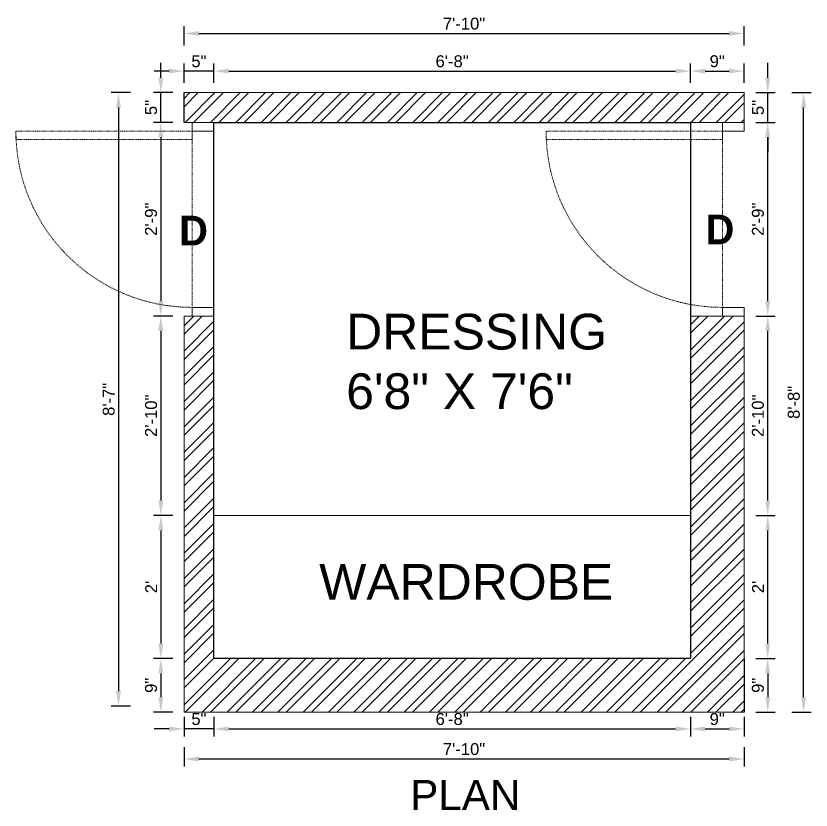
# Model space of a CAD drawing. Header units: inches. Extents: x 213 to 17763, y -4830 to 1802.
# Drawn here: x 3774 to 3907.5, y 1154.8 to 1288.1 of the extents above; entities that cross this region are included whole.
import ezdxf

# ---------------------------------------------------------------- set-up
doc = ezdxf.new("R2010")
doc.units = ezdxf.units.IN
doc.header["$MEASUREMENT"] = 0
for name, pattern in [('ACAD_ISO02W100', [15, 12, -3]), ('AUDIT_D_060311083008-3', [0]), ('DASHED2', [0.375, 0.25, -0.125]), ('HIDDEN', [0.375, 0.25, -0.125])]:
    doc.linetypes.add(name, pattern=pattern)
for name, color, linetype in [('.', 30, 'Continuous'), ('6.text', 6, 'Continuous'), ('A-DOOR', 251, 'AUDIT_D_060311083008-3'), ('A-Door-Frame', 1, 'Continuous'), ('A-Door-Swing', 8, 'HIDDEN'), ('PDF3_Text', 1, 'Continuous')]:
    doc.layers.add(name, color=color, linetype=linetype)
doc.layers.add('ROD', color=7, linetype='Continuous', lineweight=9)
doc.styles.add('Annotative', font='arial.ttf')
doc.styles.add('Arial', font='arial.ttf', dxfattribs={"height": 10})
doc.styles.add('PDF Arial', font='arial.ttf')
doc.styles.get("Standard").update_dxf_attribs({"font": 'arial.ttf'})
doc.dimstyles.new('ISO-25', dxfattribs={"dimtxt": 4.5, "dimasz": 2.5, "dimexe": 1.25, "dimexo": 0.625, "dimtad": 1, "dimdec": 0, "dimlunit": 4, "dimtxsty": 'Standard', "dimcen": 2.5, "dimadec": 0, "dimazin": 0, "dimtfac": 1, "dimtdec": 0, "dimtmove": 0, "dimatfit": 3, "dimfxl": 1, "dimarcsym": 0})

# ---------------------------------------------------------------- blocks, each defined once
blk = doc.blocks.new('*U34')
at = {"layer": 'A-Door-Frame', "lineweight": 5}
for p, q in [((0, -100), (0, 0)), ((900, -100), (900, 0))]:
    blk.add_line(p, q, dxfattribs=at)
for points in [[(0, -100), (40, -100), (40, 0), (0, 0)], [(900, -100), (860, -100), (860, 0), (900, 0)]]:
    blk.add_lwpolyline(points, dxfattribs=at)
at = {"layer": 'A-Door-Swing', "linetype": 'DASHED2', "lineweight": 5}
blk.add_line((47.3, 0), (867.3, 0), dxfattribs=at)
blk.add_lwpolyline([(40, 0), (40, 820), (80, 820), (80, 0)], close=True, dxfattribs=at)
blk.add_arc((40, 0), 820, 360, 90, dxfattribs=at)
blk = doc.blocks.new('*D504')
at = {"color": 0, "linetype": 'ACAD_ISO02W100', "lineweight": -2, "transparency": 16777216}
for p, q in [((3802.23, 1283.16), (3802.23, 1286.41)), ((3896.23, 1283.16), (3896.23, 1286.41))]:
    blk.add_line(p, q, dxfattribs=at)
at = {"color": 0, "linetype": 'AUDIT_D_060311083008-3', "lineweight": -2, "transparency": 16777216}
blk.add_line((3804.73, 1285.16), (3893.73, 1285.16), dxfattribs=at)
at = {"color": 0, "transparency": 16777216}
for points in [[(3804.73, 1285.57), (3804.73, 1284.74), (3802.23, 1285.16)], [(3893.73, 1285.57), (3893.73, 1284.74), (3896.23, 1285.16)]]:
    blk.add_solid(points, dxfattribs=at)
at = {"layer": 'Defpoints', "color": 0, "transparency": 16777216}
for p in [(3896.23, 1285.16), (3896.23, 1275.23), (3802.23, 1266.23)]:
    blk.add_point(p, dxfattribs=at)
at = {"color": 0, "lineweight": 5, "transparency": 16777216, "insert": (3849.23, 1286.8), "char_height": 2, "attachment_point": 5}
blk.add_mtext('7\'-10"', dxfattribs=at)
blk = doc.blocks.new('*D505')
at = {"color": 0, "linetype": 'ACAD_ISO02W100', "lineweight": -2, "transparency": 16777216}
for p, q in [((3793.23, 1275.23), (3789.98, 1275.23)), ((3793.23, 1172.25), (3789.98, 1172.25))]:
    blk.add_line(p, q, dxfattribs=at)
at = {"color": 0, "linetype": 'AUDIT_D_060311083008-3', "lineweight": -2, "transparency": 16777216}
blk.add_line((3791.23, 1272.73), (3791.23, 1174.75), dxfattribs=at)
at = {"color": 0, "transparency": 16777216}
for points in [[(3790.82, 1272.73), (3791.65, 1272.73), (3791.23, 1275.23)], [(3790.82, 1174.75), (3791.65, 1174.75), (3791.23, 1172.25)]]:
    blk.add_solid(points, dxfattribs=at)
at = {"layer": 'Defpoints', "color": 0, "transparency": 16777216}
for p in [(3802.23, 1275.23), (3791.23, 1172.25), (3802.23, 1172.25)]:
    blk.add_point(p, dxfattribs=at)
at = {"color": 0, "lineweight": 5, "transparency": 16777216, "insert": (3789.59, 1223.74), "char_height": 2, "attachment_point": 5, "rotation": 90}
blk.add_mtext('8\'-7"', dxfattribs=at)
blk = doc.blocks.new('*D506')
at = {"color": 0, "linetype": 'AUDIT_D_060311083008-3', "lineweight": -2, "transparency": 16777216}
for p, q in [((3798.34, 1277.73), (3798.34, 1280.23)), ((3798.34, 1270.23), (3798.34, 1275.23)), ((3798.34, 1267.73), (3798.34, 1265.23))]:
    blk.add_line(p, q, dxfattribs=at)
at = {"color": 0, "linetype": 'ACAD_ISO02W100', "lineweight": -2, "transparency": 16777216}
for p, q in [((3800.34, 1275.23), (3797.09, 1275.23)), ((3800.34, 1270.23), (3797.09, 1270.23))]:
    blk.add_line(p, q, dxfattribs=at)
at = {"color": 0, "transparency": 16777216}
for points in [[(3797.93, 1277.73), (3798.76, 1277.73), (3798.34, 1275.23)], [(3797.93, 1267.73), (3798.76, 1267.73), (3798.34, 1270.23)]]:
    blk.add_solid(points, dxfattribs=at)
at = {"layer": 'Defpoints', "color": 0, "transparency": 16777216}
for p in [(3798.34, 1275.23), (3802.23, 1275.23), (3802.23, 1270.23)]:
    blk.add_point(p, dxfattribs=at)
at = {"color": 0, "lineweight": 5, "transparency": 16777216, "insert": (3796.7, 1272.73), "char_height": 2, "attachment_point": 5, "rotation": 90}
blk.add_mtext('5"', dxfattribs=at)
blk = doc.blocks.new('*D507')
at = {"color": 0, "linetype": 'ACAD_ISO02W100', "lineweight": -2, "transparency": 16777216}
for p, q in [((3802.23, 1276.85), (3802.23, 1280.1)), ((3807.23, 1276.85), (3807.23, 1280.1))]:
    blk.add_line(p, q, dxfattribs=at)
at = {"color": 0, "linetype": 'AUDIT_D_060311083008-3', "lineweight": -2, "transparency": 16777216}
for p, q in [((3799.73, 1278.85), (3797.23, 1278.85)), ((3807.23, 1278.85), (3802.23, 1278.85)), ((3809.73, 1278.85), (3812.23, 1278.85))]:
    blk.add_line(p, q, dxfattribs=at)
at = {"color": 0, "transparency": 16777216}
for points in [[(3799.73, 1279.27), (3799.73, 1278.43), (3802.23, 1278.85)], [(3809.73, 1279.27), (3809.73, 1278.43), (3807.23, 1278.85)]]:
    blk.add_solid(points, dxfattribs=at)
at = {"layer": 'Defpoints', "color": 0, "transparency": 16777216}
for p in [(3802.23, 1278.85), (3802.23, 1275.23), (3807.23, 1237.73)]:
    blk.add_point(p, dxfattribs=at)
at = {"color": 0, "lineweight": 5, "transparency": 16777216, "insert": (3804.73, 1280.49), "char_height": 2, "attachment_point": 5}
blk.add_mtext('5"', dxfattribs=at)
blk = doc.blocks.new('*D508')
at = {"color": 0, "linetype": 'ACAD_ISO02W100', "lineweight": -2, "transparency": 16777216}
for p, q in [((3802.23, 1165.36), (3802.23, 1162.11)), ((3896.23, 1165.36), (3896.23, 1162.11))]:
    blk.add_line(p, q, dxfattribs=at)
at = {"color": 0, "linetype": 'AUDIT_D_060311083008-3', "lineweight": -2, "transparency": 16777216}
blk.add_line((3804.73, 1163.36), (3893.73, 1163.36), dxfattribs=at)
at = {"color": 0, "transparency": 16777216}
for points in [[(3804.73, 1163.78), (3804.73, 1162.94), (3802.23, 1163.36)], [(3893.73, 1163.78), (3893.73, 1162.94), (3896.23, 1163.36)]]:
    blk.add_solid(points, dxfattribs=at)
at = {"layer": 'Defpoints', "color": 0, "transparency": 16777216}
for p in [(3802.23, 1172.26), (3896.23, 1171.23), (3896.23, 1163.36)]:
    blk.add_point(p, dxfattribs=at)
at = {"color": 0, "lineweight": 5, "transparency": 16777216, "insert": (3849.23, 1165.01), "char_height": 2, "attachment_point": 5}
blk.add_mtext('7\'-10"', dxfattribs=at)
blk = doc.blocks.new('*D509')
at = {"color": 0, "linetype": 'ACAD_ISO02W100', "lineweight": -2, "transparency": 16777216}
for p, q in [((3802.23, 1170.41), (3802.23, 1167.16)), ((3807.23, 1170.41), (3807.23, 1167.16))]:
    blk.add_line(p, q, dxfattribs=at)
at = {"color": 0, "linetype": 'AUDIT_D_060311083008-3', "lineweight": -2, "transparency": 16777216}
for p, q in [((3799.73, 1168.41), (3797.23, 1168.41)), ((3807.23, 1168.41), (3802.23, 1168.41)), ((3809.73, 1168.41), (3812.23, 1168.41))]:
    blk.add_line(p, q, dxfattribs=at)
at = {"color": 0, "transparency": 16777216}
for points in [[(3799.73, 1168.83), (3799.73, 1168), (3802.23, 1168.41)], [(3809.73, 1168.83), (3809.73, 1168), (3807.23, 1168.41)]]:
    blk.add_solid(points, dxfattribs=at)
at = {"layer": 'Defpoints', "color": 0, "transparency": 16777216}
for p in [(3807.23, 1180.23), (3802.23, 1172.25), (3802.23, 1168.41)]:
    blk.add_point(p, dxfattribs=at)
at = {"color": 0, "lineweight": 5, "transparency": 16777216, "insert": (3804.73, 1170.06), "char_height": 2, "attachment_point": 5}
blk.add_mtext('5"', dxfattribs=at)
blk = doc.blocks.new('*D510')
at = {"color": 0, "linetype": 'ACAD_ISO02W100', "lineweight": -2, "transparency": 16777216}
for p, q in [((3807.23, 1170.41), (3807.23, 1167.16)), ((3887.23, 1170.41), (3887.23, 1167.16))]:
    blk.add_line(p, q, dxfattribs=at)
at = {"color": 0, "linetype": 'AUDIT_D_060311083008-3', "lineweight": -2, "transparency": 16777216}
blk.add_line((3809.73, 1168.41), (3884.73, 1168.41), dxfattribs=at)
at = {"color": 0, "transparency": 16777216}
for points in [[(3809.73, 1168.83), (3809.73, 1168), (3807.23, 1168.41)], [(3884.73, 1168.83), (3884.73, 1168), (3887.23, 1168.41)]]:
    blk.add_solid(points, dxfattribs=at)
at = {"layer": 'Defpoints', "color": 0, "transparency": 16777216}
for p in [(3807.23, 1180.23), (3887.23, 1180.23), (3887.23, 1168.41)]:
    blk.add_point(p, dxfattribs=at)
at = {"color": 0, "transparency": 16777216, "insert": (3847.23, 1170.06), "char_height": 2, "attachment_point": 5}
blk.add_mtext('6\'-8"', dxfattribs=at)
blk = doc.blocks.new('*D511')
at = {"color": 0, "linetype": 'ACAD_ISO02W100', "lineweight": -2, "transparency": 16777216}
for p, q in [((3887.23, 1170.41), (3887.23, 1167.16)), ((3896.23, 1170.41), (3896.23, 1167.16))]:
    blk.add_line(p, q, dxfattribs=at)
at = {"color": 0, "linetype": 'AUDIT_D_060311083008-3', "lineweight": -2, "transparency": 16777216}
blk.add_line((3889.73, 1168.41), (3893.73, 1168.41), dxfattribs=at)
at = {"color": 0, "transparency": 16777216}
for points in [[(3889.73, 1168.83), (3889.73, 1168), (3887.23, 1168.41)], [(3893.73, 1168.83), (3893.73, 1168), (3896.23, 1168.41)]]:
    blk.add_solid(points, dxfattribs=at)
at = {"layer": 'Defpoints', "color": 0, "transparency": 16777216}
for p in [(3887.23, 1180.23), (3896.23, 1171.23), (3896.23, 1168.41)]:
    blk.add_point(p, dxfattribs=at)
at = {"color": 0, "transparency": 16777216, "insert": (3891.73, 1170.06), "char_height": 2, "attachment_point": 5}
blk.add_mtext('9"', dxfattribs=at)
blk = doc.blocks.new('*D512')
at = {"color": 0, "linetype": 'ACAD_ISO02W100', "lineweight": -2, "transparency": 16777216}
for p, q in [((3800.34, 1270.23), (3797.09, 1270.23)), ((3800.34, 1237.73), (3797.09, 1237.73))]:
    blk.add_line(p, q, dxfattribs=at)
at = {"color": 0, "linetype": 'AUDIT_D_060311083008-3', "lineweight": -2, "transparency": 16777216}
blk.add_line((3798.34, 1267.73), (3798.34, 1240.23), dxfattribs=at)
at = {"color": 0, "transparency": 16777216}
for points in [[(3797.93, 1267.73), (3798.76, 1267.73), (3798.34, 1270.23)], [(3797.93, 1240.23), (3798.76, 1240.23), (3798.34, 1237.73)]]:
    blk.add_solid(points, dxfattribs=at)
at = {"layer": 'Defpoints', "color": 0, "transparency": 16777216}
for p in [(3802.23, 1270.23), (3798.34, 1237.73), (3802.23, 1237.73)]:
    blk.add_point(p, dxfattribs=at)
at = {"color": 0, "transparency": 16777216, "insert": (3796.7, 1253.98), "char_height": 2, "attachment_point": 5, "rotation": 90}
blk.add_mtext('2\'-9"', dxfattribs=at)
blk = doc.blocks.new('*D513')
at = {"color": 0, "linetype": 'ACAD_ISO02W100', "lineweight": -2, "transparency": 16777216}
for p, q in [((3800.34, 1237.73), (3797.09, 1237.73)), ((3800.34, 1204.23), (3797.09, 1204.23))]:
    blk.add_line(p, q, dxfattribs=at)
at = {"color": 0, "linetype": 'AUDIT_D_060311083008-3', "lineweight": -2, "transparency": 16777216}
blk.add_line((3798.34, 1235.23), (3798.34, 1206.73), dxfattribs=at)
at = {"color": 0, "transparency": 16777216}
for points in [[(3797.93, 1235.23), (3798.76, 1235.23), (3798.34, 1237.73)], [(3797.93, 1206.73), (3798.76, 1206.73), (3798.34, 1204.23)]]:
    blk.add_solid(points, dxfattribs=at)
at = {"layer": 'Defpoints', "color": 0, "transparency": 16777216}
for p in [(3802.23, 1237.73), (3798.34, 1204.23), (3807.23, 1204.23)]:
    blk.add_point(p, dxfattribs=at)
at = {"color": 0, "transparency": 16777216, "insert": (3796.7, 1220.98), "char_height": 2, "attachment_point": 5, "rotation": 90}
blk.add_mtext('2\'-10"', dxfattribs=at)
blk = doc.blocks.new('*D514')
at = {"color": 0, "linetype": 'ACAD_ISO02W100', "lineweight": -2, "transparency": 16777216}
for p, q in [((3800.34, 1204.23), (3797.09, 1204.23)), ((3800.34, 1180.23), (3797.09, 1180.23))]:
    blk.add_line(p, q, dxfattribs=at)
at = {"color": 0, "linetype": 'AUDIT_D_060311083008-3', "lineweight": -2, "transparency": 16777216}
blk.add_line((3798.34, 1201.73), (3798.34, 1182.73), dxfattribs=at)
at = {"color": 0, "transparency": 16777216}
for points in [[(3797.93, 1201.73), (3798.76, 1201.73), (3798.34, 1204.23)], [(3797.93, 1182.73), (3798.76, 1182.73), (3798.34, 1180.23)]]:
    blk.add_solid(points, dxfattribs=at)
at = {"layer": 'Defpoints', "color": 0, "transparency": 16777216}
for p in [(3807.23, 1204.23), (3798.34, 1180.23), (3807.23, 1180.23)]:
    blk.add_point(p, dxfattribs=at)
at = {"color": 0, "transparency": 16777216, "insert": (3796.72, 1192.23), "char_height": 2, "attachment_point": 5, "rotation": 90}
blk.add_mtext("2'", dxfattribs=at)
blk = doc.blocks.new('*D515')
at = {"color": 0, "linetype": 'ACAD_ISO02W100', "lineweight": -2, "transparency": 16777216}
for p, q in [((3800.34, 1180.23), (3797.09, 1180.23)), ((3800.34, 1171.23), (3797.09, 1171.23))]:
    blk.add_line(p, q, dxfattribs=at)
at = {"color": 0, "linetype": 'AUDIT_D_060311083008-3', "lineweight": -2, "transparency": 16777216}
blk.add_line((3798.34, 1177.73), (3798.34, 1173.73), dxfattribs=at)
at = {"color": 0, "transparency": 16777216}
for points in [[(3797.93, 1177.73), (3798.76, 1177.73), (3798.34, 1180.23)], [(3797.93, 1173.73), (3798.76, 1173.73), (3798.34, 1171.23)]]:
    blk.add_solid(points, dxfattribs=at)
at = {"layer": 'Defpoints', "color": 0, "transparency": 16777216}
for p in [(3807.23, 1180.23), (3798.34, 1171.23), (3802.23, 1171.23)]:
    blk.add_point(p, dxfattribs=at)
at = {"color": 0, "transparency": 16777216, "insert": (3796.7, 1175.73), "char_height": 2, "attachment_point": 5, "rotation": 90}
blk.add_mtext('9"', dxfattribs=at)
blk = doc.blocks.new('*D516')
at = {"color": 0, "linetype": 'ACAD_ISO02W100', "lineweight": -2, "transparency": 16777216}
for p, q in [((3807.23, 1276.85), (3807.23, 1280.1)), ((3887.23, 1276.85), (3887.23, 1280.1))]:
    blk.add_line(p, q, dxfattribs=at)
at = {"color": 0, "linetype": 'AUDIT_D_060311083008-3', "lineweight": -2, "transparency": 16777216}
blk.add_line((3809.73, 1278.85), (3884.73, 1278.85), dxfattribs=at)
at = {"color": 0, "transparency": 16777216}
for points in [[(3809.73, 1279.27), (3809.73, 1278.43), (3807.23, 1278.85)], [(3884.73, 1279.27), (3884.73, 1278.43), (3887.23, 1278.85)]]:
    blk.add_solid(points, dxfattribs=at)
at = {"layer": 'Defpoints', "color": 0, "transparency": 16777216}
for p in [(3887.23, 1278.85), (3807.23, 1237.73), (3887.23, 1237.73)]:
    blk.add_point(p, dxfattribs=at)
at = {"color": 0, "transparency": 16777216, "insert": (3847.23, 1280.49), "char_height": 2, "attachment_point": 5}
blk.add_mtext('6\'-8"', dxfattribs=at)
blk = doc.blocks.new('*D517')
at = {"color": 0, "linetype": 'ACAD_ISO02W100', "lineweight": -2, "transparency": 16777216}
for p, q in [((3887.23, 1276.85), (3887.23, 1280.1)), ((3896.23, 1276.85), (3896.23, 1280.1))]:
    blk.add_line(p, q, dxfattribs=at)
at = {"color": 0, "linetype": 'AUDIT_D_060311083008-3', "lineweight": -2, "transparency": 16777216}
blk.add_line((3889.73, 1278.85), (3893.73, 1278.85), dxfattribs=at)
at = {"color": 0, "transparency": 16777216}
for points in [[(3889.73, 1279.27), (3889.73, 1278.43), (3887.23, 1278.85)], [(3893.73, 1279.27), (3893.73, 1278.43), (3896.23, 1278.85)]]:
    blk.add_solid(points, dxfattribs=at)
at = {"layer": 'Defpoints', "color": 0, "transparency": 16777216}
for p in [(3896.23, 1278.85), (3887.23, 1237.73), (3896.23, 1237.73)]:
    blk.add_point(p, dxfattribs=at)
at = {"color": 0, "transparency": 16777216, "insert": (3891.73, 1280.49), "char_height": 2, "attachment_point": 5}
blk.add_mtext('9"', dxfattribs=at)
blk = doc.blocks.new('*D518')
at = {"color": 0, "linetype": 'ACAD_ISO02W100', "lineweight": -2, "transparency": 16777216}
for p, q in [((3898.2, 1180.23), (3901.45, 1180.23)), ((3898.2, 1171.23), (3901.45, 1171.23))]:
    blk.add_line(p, q, dxfattribs=at)
at = {"color": 0, "linetype": 'AUDIT_D_060311083008-3', "lineweight": -2, "transparency": 16777216}
blk.add_line((3900.2, 1177.73), (3900.2, 1173.73), dxfattribs=at)
at = {"color": 0, "transparency": 16777216}
for points in [[(3899.79, 1177.73), (3900.62, 1177.73), (3900.2, 1180.23)], [(3899.79, 1173.73), (3900.62, 1173.73), (3900.2, 1171.23)]]:
    blk.add_solid(points, dxfattribs=at)
at = {"layer": 'Defpoints', "color": 0, "transparency": 16777216}
for p in [(3887.23, 1180.23), (3896.23, 1171.23), (3900.2, 1171.23)]:
    blk.add_point(p, dxfattribs=at)
at = {"color": 0, "lineweight": 5, "transparency": 16777216, "insert": (3898.56, 1175.73), "char_height": 2, "attachment_point": 5, "rotation": 90}
blk.add_mtext('9"', dxfattribs=at)
blk = doc.blocks.new('*D519')
at = {"color": 0, "linetype": 'ACAD_ISO02W100', "lineweight": -2, "transparency": 16777216}
for p, q in [((3904.23, 1275.23), (3907.48, 1275.23)), ((3904.23, 1171.23), (3907.48, 1171.23))]:
    blk.add_line(p, q, dxfattribs=at)
at = {"color": 0, "linetype": 'AUDIT_D_060311083008-3', "lineweight": -2, "transparency": 16777216}
blk.add_line((3906.23, 1173.73), (3906.23, 1272.73), dxfattribs=at)
at = {"color": 0, "transparency": 16777216}
for points in [[(3905.82, 1272.73), (3906.65, 1272.73), (3906.23, 1275.23)], [(3905.82, 1173.73), (3906.65, 1173.73), (3906.23, 1171.23)]]:
    blk.add_solid(points, dxfattribs=at)
at = {"layer": 'Defpoints', "color": 0, "transparency": 16777216}
for p in [(3896.23, 1275.23), (3906.23, 1275.23), (3896.23, 1171.23)]:
    blk.add_point(p, dxfattribs=at)
at = {"color": 0, "lineweight": 5, "transparency": 16777216, "insert": (3904.59, 1223.23), "char_height": 2, "attachment_point": 5, "rotation": 90}
blk.add_mtext('8\'-8"', dxfattribs=at)
blk = doc.blocks.new('*D520')
at = {"color": 0, "linetype": 'ACAD_ISO02W100', "lineweight": -2, "transparency": 16777216}
for p, q in [((3898.2, 1204.23), (3901.45, 1204.23)), ((3898.2, 1180.23), (3901.45, 1180.23))]:
    blk.add_line(p, q, dxfattribs=at)
at = {"color": 0, "linetype": 'AUDIT_D_060311083008-3', "lineweight": -2, "transparency": 16777216}
blk.add_line((3900.2, 1182.73), (3900.2, 1201.73), dxfattribs=at)
at = {"color": 0, "transparency": 16777216}
for points in [[(3899.79, 1201.73), (3900.62, 1201.73), (3900.2, 1204.23)], [(3899.79, 1182.73), (3900.62, 1182.73), (3900.2, 1180.23)]]:
    blk.add_solid(points, dxfattribs=at)
at = {"layer": 'Defpoints', "color": 0, "transparency": 16777216}
for p in [(3887.23, 1204.23), (3900.2, 1204.23), (3887.23, 1180.23)]:
    blk.add_point(p, dxfattribs=at)
at = {"color": 0, "transparency": 16777216, "insert": (3898.57, 1192.23), "char_height": 2, "attachment_point": 5, "rotation": 90}
blk.add_mtext("2'", dxfattribs=at)
blk = doc.blocks.new('*D521')
at = {"color": 0, "linetype": 'ACAD_ISO02W100', "lineweight": -2, "transparency": 16777216}
for p, q in [((3898.2, 1237.73), (3901.45, 1237.73)), ((3898.2, 1204.23), (3901.45, 1204.23))]:
    blk.add_line(p, q, dxfattribs=at)
at = {"color": 0, "linetype": 'AUDIT_D_060311083008-3', "lineweight": -2, "transparency": 16777216}
blk.add_line((3900.2, 1206.73), (3900.2, 1235.23), dxfattribs=at)
at = {"color": 0, "transparency": 16777216}
for points in [[(3899.79, 1235.23), (3900.62, 1235.23), (3900.2, 1237.73)], [(3899.79, 1206.73), (3900.62, 1206.73), (3900.2, 1204.23)]]:
    blk.add_solid(points, dxfattribs=at)
at = {"layer": 'Defpoints', "color": 0, "transparency": 16777216}
for p in [(3896.23, 1237.73), (3900.2, 1237.73), (3887.23, 1204.23)]:
    blk.add_point(p, dxfattribs=at)
at = {"color": 0, "transparency": 16777216, "insert": (3898.56, 1220.98), "char_height": 2, "attachment_point": 5, "rotation": 90}
blk.add_mtext('2\'-10"', dxfattribs=at)
blk = doc.blocks.new('*D522')
at = {"color": 0, "linetype": 'ACAD_ISO02W100', "lineweight": -2, "transparency": 16777216}
for p, q in [((3898.2, 1270.23), (3901.45, 1270.23)), ((3898.2, 1237.73), (3901.45, 1237.73))]:
    blk.add_line(p, q, dxfattribs=at)
at = {"color": 0, "linetype": 'AUDIT_D_060311083008-3', "lineweight": -2, "transparency": 16777216}
blk.add_line((3900.2, 1240.23), (3900.2, 1267.73), dxfattribs=at)
at = {"color": 0, "transparency": 16777216}
for points in [[(3899.79, 1267.73), (3900.62, 1267.73), (3900.2, 1270.23)], [(3899.79, 1240.23), (3900.62, 1240.23), (3900.2, 1237.73)]]:
    blk.add_solid(points, dxfattribs=at)
at = {"layer": 'Defpoints', "color": 0, "transparency": 16777216}
for p in [(3896.23, 1270.23), (3900.2, 1270.23), (3896.23, 1237.73)]:
    blk.add_point(p, dxfattribs=at)
at = {"color": 0, "transparency": 16777216, "insert": (3898.56, 1253.98), "char_height": 2, "attachment_point": 5, "rotation": 90}
blk.add_mtext('2\'-9"', dxfattribs=at)
blk = doc.blocks.new('*D523')
at = {"color": 0, "linetype": 'AUDIT_D_060311083008-3', "lineweight": -2, "transparency": 16777216}
for p, q in [((3900.2, 1277.73), (3900.2, 1280.23)), ((3900.2, 1270.23), (3900.2, 1275.23)), ((3900.2, 1267.73), (3900.2, 1265.23))]:
    blk.add_line(p, q, dxfattribs=at)
at = {"color": 0, "linetype": 'ACAD_ISO02W100', "lineweight": -2, "transparency": 16777216}
for p, q in [((3898.2, 1275.23), (3901.45, 1275.23)), ((3898.2, 1270.23), (3901.45, 1270.23))]:
    blk.add_line(p, q, dxfattribs=at)
at = {"color": 0, "transparency": 16777216}
for points in [[(3899.79, 1277.73), (3900.62, 1277.73), (3900.2, 1275.23)], [(3899.79, 1267.73), (3900.62, 1267.73), (3900.2, 1270.23)]]:
    blk.add_solid(points, dxfattribs=at)
at = {"layer": 'Defpoints', "color": 0, "transparency": 16777216}
for p in [(3896.23, 1275.23), (3900.2, 1275.23), (3896.23, 1270.23)]:
    blk.add_point(p, dxfattribs=at)
at = {"color": 0, "transparency": 16777216, "insert": (3898.56, 1272.73), "char_height": 2, "attachment_point": 5, "rotation": 90}
blk.add_mtext('5"', dxfattribs=at)

msp = doc.modelspace()

# ---------------------------------------------------------------- hatches: boundary and pattern name
at = {"layer": '.'}
h = msp.add_hatch(dxfattribs=at)
h.set_pattern_fill('ANSI32', color=1, scale=8)
h.set_pattern_definition([(45, (177.685, 0.1524), (-2.1213203, 2.1213203), []), (45, (179.0993, 0.1524), (-2.1213203, 2.1213203), [])])
h.paths.add_polyline_path([(3807.23, 1204.23), (3807.23, 1237.73), (3803.62, 1237.73), (3802.23, 1237.73), (3802.23, 1171.23), (3896.23, 1171.23), (3896.23, 1180.23), (3896.23, 1237.73), (3892.62, 1237.73), (3887.23, 1237.73), (3887.23, 1180.23), (3807.23, 1180.23)])
h.paths.add_polyline_path([(3896.23, 1275.23), (3802.23, 1275.23), (3802.23, 1270.23), (3896.23, 1270.23)])

# ---------------------------------------------------------------- linework, layer by layer
for p, q in [((3802.23, 1270.23), (3802.23, 1275.23)), ((3896.23, 1180.23), (3896.23, 1171.23))]:
    msp.add_line(p, q)
msp.add_lwpolyline([(3887.23, 1180.23), (3807.23, 1180.23), (3807.23, 1270.23), (3887.23, 1270.23)], close=True)
at = {"layer": 'ROD'}
for p, q in [((3802.23, 1275.23), (3896.23, 1275.23)), ((3896.23, 1270.23), (3896.23, 1275.23)), ((3802.23, 1270.23), (3896.23, 1270.23)), ((3802.23, 1237.73), (3802.23, 1171.23)), ((3807.23, 1237.73), (3807.23, 1180.23)), ((3887.23, 1180.23), (3887.23, 1237.73)), ((3896.23, 1180.23), (3896.23, 1237.73)), ((3896.23, 1171.23), (3802.23, 1171.23))]:
    msp.add_line(p, q, dxfattribs=at)
for points in [[(3807.23, 1237.73), (3802.23, 1237.73)], [(3896.23, 1237.73), (3887.23, 1237.73)]]:
    msp.add_lwpolyline(points, dxfattribs=at)
at = {"layer": 'ROD', "color": 251, "true_color": 0x636466}
msp.add_lwpolyline([(3807.23, 1180.23), (3887.23, 1180.23), (3887.23, 1204.23), (3807.23, 1204.23)], close=True, dxfattribs=at)

# ---------------------------------------------------------------- block references
at = {"layer": 'A-DOOR', "lineweight": 5, "xscale": -0.03611111111109516, "yscale": 0.03611111111109516, "zscale": 0.03611111111109516, "rotation": 90}
for p in [(3803.62, 1270.23), (3892.62, 1270.23)]:
    msp.add_blockref('*U34', p, dxfattribs=at)

# ---------------------------------------------------------------- texts
at = {"lineweight": 5, "char_height": 5, "width": 11.3393, "attachment_point": 1, "style": 'Annotative'}
for insert in [(3886.52, 1254.77), (3798.16, 1254.57)]:
    msp.add_mtext('\\pxqc;{\\fAIGDT|b1|i0|c2|p2;\\C6;D}', dxfattribs=dict(at, insert=insert))
at = {"layer": '6.text', "insert": (3829.45, 1238.11), "char_height": 6, "attachment_point": 1, "style": 'Arial'}
msp.add_mtext_dynamic_manual_height_columns('DRESSING\\P6\'8" X 7\'6"', width=85.5749, gutter_width=87.73, heights=[0], dxfattribs=at)
at = {"layer": '6.text', "insert": (3824.92, 1196.09), "char_height": 6, "width": 85.5749, "attachment_point": 1, "style": 'Arial'}
msp.add_mtext('WARDROBE', dxfattribs=at)
at = {"layer": 'PDF3_Text', "lineweight": 5, "insert": (3840.2, 1154.78), "char_height": 5.069, "attachment_point": 7, "style": 'PDF Arial'}
msp.add_mtext_dynamic_manual_height_columns('PLAN ', width=114.7518, gutter_width=49.21, heights=[0], dxfattribs=at)

# ---------------------------------------------------------------- dimensions: what is measured, and where the dimension line sits
at = {"lineweight": 5}
for base, p1, p2, picture, middle in [((3896.23, 1285.16), (3802.23, 1266.23), (3896.23, 1275.23), '*D504', (3849.23, 1286.8)), ((3802.23, 1278.85), (3807.23, 1237.73), (3802.23, 1275.23), '*D507', (3804.73, 1280.49)), ((3802.23, 1168.41), (3807.23, 1180.23), (3802.23, 1172.25), '*D509', (3804.73, 1170.06)), ((3896.23, 1163.36), (3802.23, 1172.26), (3896.23, 1171.23), '*D508', (3849.23, 1165.01))]:
    dim = msp.add_linear_dim(base=base, p1=p1, p2=p2, dimstyle='ISO-25', override={"dimtxt": 2, "dimtmove": 1, "dimfxl": 2, "dimfxlon": 1, "dimarcsym": 2}, dxfattribs=at)
    dim.commit()
    dim.dimension.update_dxf_attribs({"geometry": picture, "text_midpoint": middle})
for base, p1, p2, picture, middle in [((3887.23, 1278.85), (3807.23, 1237.73), (3887.23, 1237.73), '*D516', (3847.23, 1280.49)), ((3896.23, 1278.85), (3887.23, 1237.73), (3896.23, 1237.73), '*D517', (3891.73, 1280.49)), ((3887.23, 1168.41), (3807.23, 1180.23), (3887.23, 1180.23), '*D510', (3847.23, 1170.06)), ((3896.23, 1168.41), (3887.23, 1180.23), (3896.23, 1171.23), '*D511', (3891.73, 1170.06))]:
    dim = msp.add_linear_dim(base=base, p1=p1, p2=p2, dimstyle='ISO-25', override={"dimtxt": 2, "dimtmove": 1, "dimfxl": 2, "dimfxlon": 1, "dimarcsym": 2})
    dim.commit()
    dim.dimension.update_dxf_attribs({"geometry": picture, "text_midpoint": middle})
for base, p1, p2, picture, middle in [((3798.34, 1275.23), (3802.23, 1270.23), (3802.23, 1275.23), '*D506', (3796.7, 1272.73)), ((3791.23, 1172.25), (3802.23, 1275.23), (3802.23, 1172.25), '*D505', (3789.59, 1223.74)), ((3906.23, 1275.23), (3896.23, 1171.23), (3896.23, 1275.23), '*D519', (3904.59, 1223.23)), ((3900.2, 1171.23), (3887.23, 1180.23), (3896.23, 1171.23), '*D518', (3898.56, 1175.73))]:
    dim = msp.add_linear_dim(base=base, p1=p1, p2=p2, angle=90, dimstyle='ISO-25', override={"dimtxt": 2, "dimtmove": 1, "dimfxl": 2, "dimfxlon": 1, "dimarcsym": 2}, dxfattribs=at)
    dim.commit()
    dim.dimension.update_dxf_attribs({"geometry": picture, "text_midpoint": middle})
for base, p1, p2, picture, middle in [((3900.2, 1275.23), (3896.23, 1270.23), (3896.23, 1275.23), '*D523', (3898.56, 1272.73)), ((3798.3442432, 1237.73330729), (3802.23390735, 1270.23330729), (3802.23390735, 1237.73330729), '*D512', (3796.69809722, 1253.98330729)), ((3900.20315476, 1270.23330729), (3896.23390734, 1237.73330729), (3896.23390735, 1270.23330729), '*D522', (3898.55700878, 1253.98330729)), ((3798.3442432, 1204.23330729), (3802.23390735, 1237.73330729), (3807.23390735, 1204.23330729), '*D513', (3796.69809722, 1220.98330729)), ((3900.20315476, 1237.73330729), (3887.23390735, 1204.23330729), (3896.23390734, 1237.73330729), '*D521', (3898.55700878, 1220.98330729)), ((3798.34, 1180.23), (3807.23, 1204.23), (3807.23, 1180.23), '*D514', (3796.72, 1192.23)), ((3900.2, 1204.23), (3887.23, 1180.23), (3887.23, 1204.23), '*D520', (3898.57, 1192.23)), ((3798.34, 1171.23), (3807.23, 1180.23), (3802.23, 1171.23), '*D515', (3796.7, 1175.73))]:
    dim = msp.add_linear_dim(base=base, p1=p1, p2=p2, angle=90, dimstyle='ISO-25', override={"dimtxt": 2, "dimtmove": 1, "dimfxl": 2, "dimfxlon": 1, "dimarcsym": 2})
    dim.commit()
    dim.dimension.update_dxf_attribs({"geometry": picture, "text_midpoint": middle})

doc.saveas('drawing.dxf')
